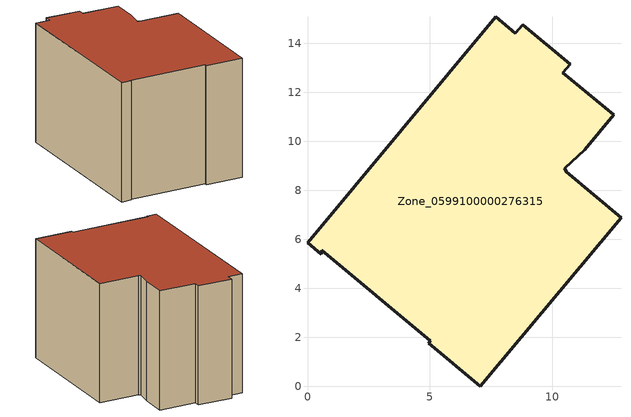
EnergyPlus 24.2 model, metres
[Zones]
Zone_0599100000276315
 floor ground (C_G): 10.57,8.76 12.8,6.89 7.05,0 4.94,1.75 5.01,1.85 0.58,5.56 0.57,5.39 0,5.87 7.68,15.09 8.49,14.42 8.79,14.77 10.73,13.14 10.43,12.8 12.51,11.08 11.32,9.66 10.49,8.9 z0
 wall outside (C_F): 7.05,0 12.8,6.89 10.57,8.76 10.49,8.9 11.32,9.66 12.51,11.08 10.43,12.8 10.73,13.14 8.79,14.77 8.49,14.42 7.68,15.09 0,5.87 0.57,5.39 0.58,5.56 5.01,1.85 4.94,1.75 7.05,0 z0:8.58
 roof outside (C_R): 12.8,6.89 10.57,8.76 10.49,8.9 11.32,9.66 12.51,11.08 10.43,12.8 10.73,13.14 8.79,14.77 8.49,14.42 7.68,15.09 0,5.87 0.57,5.39 0.58,5.56 5.01,1.85 4.94,1.75 7.05,0 z8.58
[BUILDING]
Pand.0599100000276315: North Axis=0; Terrain=City; Loads Convergence Tolerance Value=0.04; Temperature Convergence Tolerance Value=0.4; Solar Distribution=FullExterior; Maximum Number of Warmup Days=25; Minimum Number of Warmup Days=1
[Site:Location]
Rotterdam.The.Hague.AP_ZH_NLD Design_Conditions: Latitude=51.96; Longitude=4.45; Time Zone=1; Elevation=-4.5
[SITE:GROUNDTEMPERATURE:BUILDINGSURFACE]
18, 18, 18, 18, 18, 18, 18, 18, 18, 18, 18, 18
[MATERIAL] Thermal Absorptance=0.9; Solar Absorptance=0.7; Visible Absorptance=0.7
Name | Roughness | Thickness | Conductivity | Density | Specific Heat
G.TC.1946-1964 | MediumSmooth | 0.15 | 1 | 540 | 1210
F.TC.1946-1964 | Rough | 0.3 | 0.857143 | 1920 | 840
R.TC.1946-1964 | MediumRough | 0.2 | 0.235294 | 1500 | 1000
[CONSTRUCTION]
C_G: G.TC.1946-1964
C_F: F.TC.1946-1964
C_R: R.TC.1946-1964
[ZONE]
Zone_0599100000276315: Type=1; Multiplier=1; Ceiling Height=Autocalculate; Volume=Autocalculate; Floor Area=autocalculate; Part of Total Floor Area=Yes
[ZONEINFILTRATION:DESIGNFLOWRATE]
Infil_Zone_0599100000276315: Zone or ZoneList or Space or SpaceList=Zone_0599100000276315; Schedule=AlwaysOn; Design Flow Rate Calculation Method=Flow/Area; Flow Rate per Floor Area=0.003; Constant Term Coefficient=1; Temperature Term Coefficient=0; Velocity Term Coefficient=0; Velocity Squared Term Coefficient=0
[HVACTEMPLATE:ZONE:IDEALLOADSAIRSYSTEM]
Zone_0599100000276315: Maximum Heating Supply Air Temperature=50; Minimum Cooling Supply Air Temperature=13; Maximum Heating Supply Air Humidity Ratio=0.0156; Minimum Cooling Supply Air Humidity Ratio=0.0077; Heating Limit=NoLimit; Cooling Limit=NoLimit; Dehumidification Control Type=ConstantSensibleHeatRatio; Cooling Sensible Heat Ratio=0.7; Dehumidification Setpoint=60; Humidification Control Type=None; Humidification Setpoint=30; Outdoor Air Method=None; Outdoor Air Flow Rate per Person=0.00944; Outdoor Air Flow Rate per Zone Floor Area=0; Outdoor Air Flow Rate per Zone=0; Demand Controlled Ventilation Type=None; Outdoor Air Economizer Type=NoEconomizer; Heat Recovery Type=None; Sensible Heat Recovery Effectiveness=0.7; Latent Heat Recovery Effectiveness=0.65
[ZONECONTROL:THERMOSTAT]
ThermostatControl_Zone_0599100000276315: Zone or ZoneList=Zone_0599100000276315; Control Type Schedule=DualSetpointControlType; Control 1=Thermostat_Zone_0599100000276315; Temperature Difference Between Cutout And Setpoint=0
[THERMOSTATSETPOINT:DUALSETPOINT]
Thermostat_Zone_0599100000276315: Heating Setpoint Temperature Schedule=HeatingSetpoint_Zone_0599100000276315; Cooling Setpoint Temperature Schedule=CoolingSetpoint_Zone_0599100000276315
[SCHEDULE:COMPACT]
HeatingSetpoint_Zone_0599100000276315: Through: 12/31, For: AllDays, Until: 24:00, 21
CoolingSetpoint_Zone_0599100000276315: Through: 12/31, For: AllDays, Until: 24:00, 24
DualSetpointControlType: Through: 12/31, For: AllDays, Until: 24:00, 4
AlwaysOn: Through: 12/31, For: AllDays, Until: 24:00, 1
